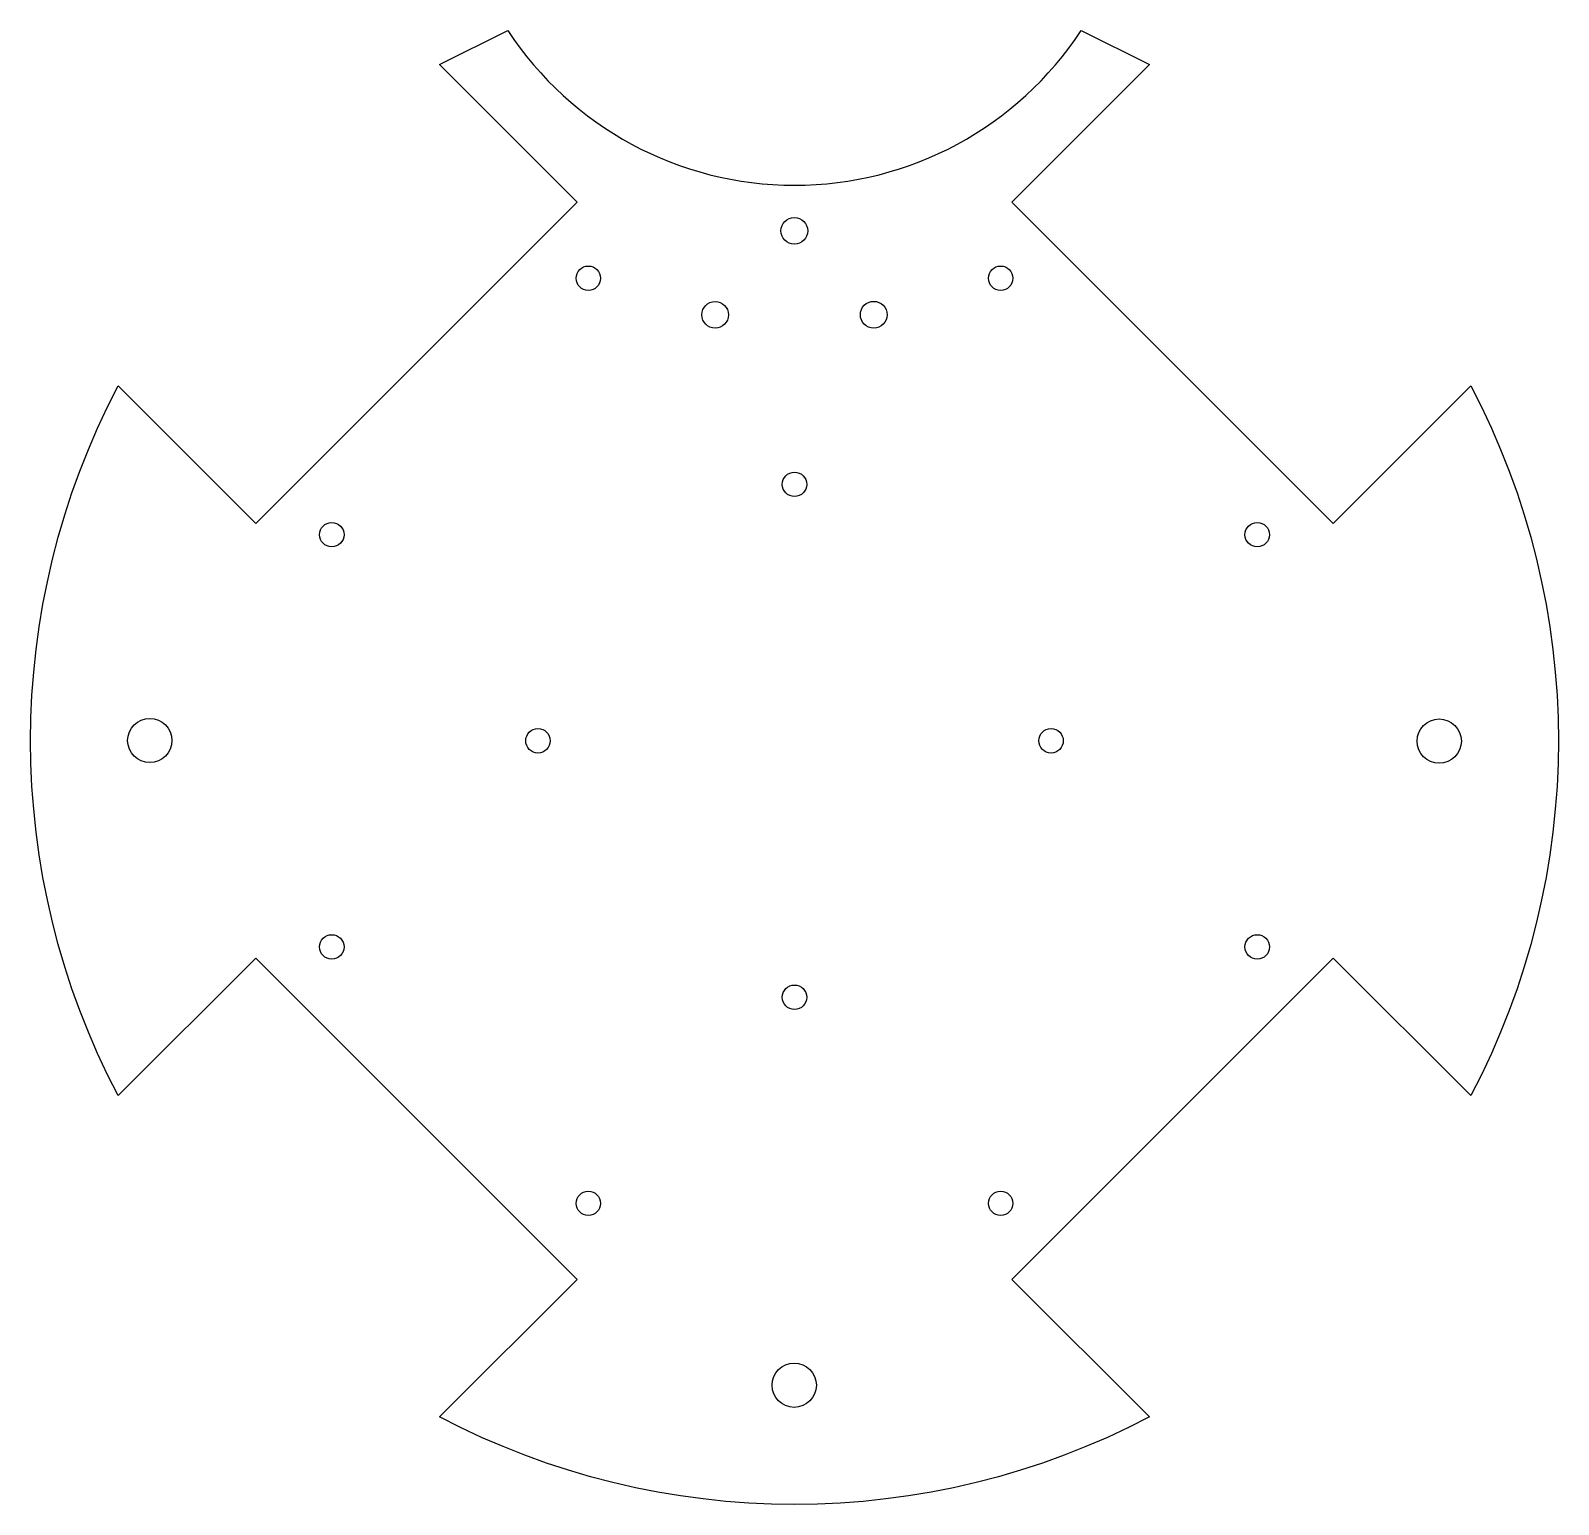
# Model space of a CAD drawing. Header units: millimetres. Extents: x -100 to 100, y -100 to 93.
import ezdxf

# ---------------------------------------------------------------- set-up
doc = ezdxf.new("R2010")
doc.units = ezdxf.units.MM
doc.layers.get('0').update_dxf_attribs({"linetype": 'CONTINUOUS'})

msp = doc.modelspace()

# ---------------------------------------------------------------- linework, layer by layer
msp.add_lwpolyline([(70.53, -28.46), (28.46, -70.53), (46.47, -88.54, -0.246491), (-46.47, -88.54), (-28.46, -70.53), (-70.53, -28.46), (-88.54, -46.47, -0.246491), (-88.54, 46.47), (-70.53, 28.46), (-28.46, 70.53), (-46.47, 88.54), (-37.52, 93, 0.540051), (37.52, 93), (46.47, 88.54), (28.46, 70.53), (70.53, 28.46), (88.54, 46.47, -0.246491), (88.54, -46.47)], format="xyb", close=True)
for centre, radius in [((-0.02, 66.78), 1.75), ((-26.99, 60.57), 1.6), ((26.99, 60.57), 1.6), ((-10.39, 55.78), 1.75), ((10.37, 55.79), 1.75), ((0, 33.58), 1.6), ((-60.57, 26.99), 1.6), ((60.57, 26.99), 1.6), ((-84.39, 0.04), 2.9), ((84.39, -0.04), 2.9), ((-33.58, 0), 1.6), ((33.58, 0), 1.6), ((-60.57, -26.99), 1.6), ((60.57, -26.99), 1.6), ((0, -33.58), 1.6), ((-26.99, -60.57), 1.6), ((26.99, -60.57), 1.6), ((-0.04, -84.39), 2.9)]:
    msp.add_circle(centre, radius)

doc.saveas('drawing.dxf')
